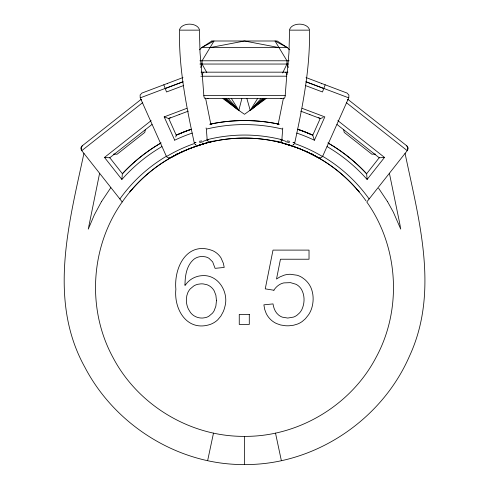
<?xml version="1.0" encoding="UTF-8"?>
<svg xmlns="http://www.w3.org/2000/svg" width="489" height="489" viewBox="0 0 489 489"><rect width="100%" height="100%" fill="white"/><g stroke="black" fill="none" stroke-linecap="round" stroke-linejoin="round"><path stroke-width="0.73" d="M161.908 146.596A165.441 164.163 51.7 0 0 124.658 176.413L121.883 179.463L122.336 173.882M285.234 72.28A3.649 1.381 90 0 1 286.707 76.198L285.197 95.569L203.84 95.569L202.379 76.186M287.049 74.744L288.981 52.537L289.549 30.141L309.464 30.141C310.277 68.179 302.764 105.63 294.806 142.623M176.229 135.337L175.74 137.018M289.567 29.646C291.896 22.305 307.11 22.323 309.464 29.646M179.536 29.646C181.89 22.323 197.104 22.305 199.433 29.646M283.455 98.026L278.082 124.719M83.925 153.399C69.022 223.235 47.708 300.423 84.915 367.325C115.227 425.473 178.638 465.106 244.5 464.55C314.543 465.204 381.634 420.222 409.434 356.23C439.599 291.261 418.761 219.579 405.075 153.399M99.603 173.277L88.258 229.127L94.371 214.793L101.504 201.566M145.38 129.548L144.781 132.385L117.109 154.212L113.491 154.114M207.636 460.656L213.491 433.126M130.575 190.496L129.872 191.926L131.914 189.524M266.028 98.644L244.518 114.298L238.821 110.373L241.829 98.674M186.829 108.338L164.176 116.895L174.665 140.05M318.339 157.709L319.152 157.923L317.893 157.495A148.161 147.244 20.7 0 0 297.159 147.794L297.281 147.47M303.229 131.724L303.382 131.309L312.777 135.184A165.716 164.775 20.7 0 0 297.508 129.212M309.714 114.548L309.83 114.224M321.316 83.808L321.475 83.387M325.185 84.793L322.471 91.975L305.448 85.544M200.71 67.531L202.073 64.041L202.073 60.783L214.029 40.997L201.737 47.592L199.616 49.792M348.798 97.696L348.895 95.055L347.062 93.063L306.028 77.555M312.771 135.202L320.216 118.509L300.674 111.131M296.817 133.1A162.165 161.205 20.7 0 1 311.2 138.76L314.403 140.239L324.824 116.895L302.171 108.338M322.844 155.863L348.73 97.855L306.096 81.761M282.648 72.953L286.964 64.041L286.964 60.783L275.007 40.997L287.3 47.592L289.421 49.792M101.504 201.566L110.783 187.715M246.933 98.674L250.215 110.373L257.74 98.313M178.296 153.68L172.421 156.749A151.199 149.976 51.7 0 0 123.081 200.741L122.226 201.951C90.379 246.762 86.663 309.323 113.026 357.569C138.045 405.35 190.582 436.818 244.5 436.365C298.418 436.818 350.955 405.35 375.974 357.569C402.331 309.329 398.633 246.756 366.768 201.963L407.276 150.606L407.93 147.861L406.671 145.734L347.844 99.334M347.428 99.866L347.71 99.505M327.862 142.898A168.907 167.654 -51.7 0 1 366.603 173.772L379.207 157.739M327.092 146.596A165.441 164.163 -51.7 0 1 364.342 176.413L367.117 179.463L384.501 157.421L337.844 120.624M293.143 144.94L294.256 143.913M265.014 98.546L250.215 110.373L260.869 98.717M293.755 144.487L293.125 144.952M170.319 117.605L169.078 118.399M263.907 98.509L250.215 110.373L262.819 98.411M182.849 151.364L182.03 151.902A149.09 149.09 0 0 1 201.951 144.383L201.199 144.518M250.215 110.373L253.057 107.904M141.156 99.334L82.329 145.734L81.076 147.825L81.724 150.606L122.219 201.945M142.739 102.574L81.767 150.661A3.527 3.527 0 0 1 82.354 145.716M121.883 179.463L104.499 157.421L151.156 120.624M109.768 157.751L151.987 124.457M206.486 142.91L191.841 147.794A148.161 147.244 -20.7 0 0 171.107 157.495L170.692 157.696M182.452 151.663L177.868 153.894M206.279 143.039L205.392 143.283M175.3 155.202L175.728 154.982M206.126 143.124L205.667 143.21M175.942 154.872L176.37 154.652M176.578 154.542L177.006 154.322M177.22 154.212L177.654 153.998M174.597 140.239L177.8 138.754A162.165 161.205 -20.7 0 1 192.183 133.1M323.241 117.531L320.399 118.509M191.205 129.31A165.747 164.811 -20.7 0 0 185.618 131.309L176.223 135.184A165.716 164.775 -20.7 0 1 191.492 129.212M182.972 77.555L141.902 93.075L140.123 95.013L140.202 97.696M182.904 81.761L140.27 97.855L166.156 155.863M165.233 88.552L182.972 81.859M183.552 85.544L166.529 91.975L163.815 84.793M188.326 111.131L168.76 118.521L176.229 135.202M198.821 145.233L199.31 145.08M199.28 145.086L201.664 144.353M178.014 153.772L177.269 153.919M200.716 144.64L201.058 144.53M201.529 144.389L202.085 144.224M201.865 144.292L202.238 144.182M202.177 144.2L203.137 143.919M202.336 144.151L202.654 144.059M203.021 143.949L203.412 143.839M203.302 143.87L204.439 143.546M204.011 143.668L204.616 143.497M204.329 143.577L205.142 143.356M205.441 143.387L205.472 143.381A148.204 147.287 -20.7 0 0 171.107 157.495M204.885 143.424L205.319 143.308M208.277 139.848L203.748 141.021M206.01 143.118L206.706 142.935M206.364 143.026L207.134 142.825M206.951 142.874L207.831 142.647M207.226 142.8L208.827 142.397M208.864 142.385L209.39 142.256A147.336 145.795 0 0 1 279.635 142.287L280.209 142.403M209.182 142.311L209.647 142.195M209.573 142.213L209.934 142.128M206.419 139.298L207.122 139.133L206.364 129.102A161.15 159.542 0 0 1 282.666 129.133L281.915 139.139L282.618 139.31M209.885 142.14L210.563 141.981M210.447 142.006L210.832 141.914M210.612 141.969L213.614 141.303A147.739 146.199 0 0 1 275.423 141.309L278.388 141.969M210.521 124.059L211.389 123.882A165.209 163.626 0 0 1 277.648 123.888L278.516 124.065M210.032 47.592L244.518 40.997L279.005 47.592M294.623 142.69L294.201 142.727M109.64 157.788L105.147 157.501M169.781 157.929C171.272 157.8 166.883 158.271 166.535 156.517A151.614 150.722 -20.7 0 1 194.53 143.479M384.452 157.427L379.36 157.788M288.492 144.499L288.052 144.53L288.62 144.744M375.509 154.114L371.891 154.212L344.219 132.385L343.62 129.548M199.897 60.783L289.14 60.783M199.897 64.041L288.412 64.041M201.077 72.164L287.96 72.164M200.857 76.229L286.658 76.186M205.264 98.595L283.736 98.595M200.912 144.53L200.508 144.499M194.799 142.727L194.377 142.69M306.181 151.388L306.97 151.902A149.09 149.09 0 0 0 287.049 144.383L288.015 144.53L287.239 144.322M319.329 157.941L321.09 157.635L322.465 156.517A151.614 150.722 20.7 0 0 294.47 143.479M287.868 144.524L288.198 144.61M311.731 153.919L310.662 153.65L311.132 153.894M104.946 157.476L104.548 157.427M273.913 290.234L265.246 288.865L273.003 250.105L309.024 250.105L309.024 259.225L280.454 259.225L276.511 279.03L279.849 276.951L284.133 275.185A21.657 21.657 0 0 1 290.35 274.274L297.123 275.24A20.746 20.746 0 0 1 302.123 277.526L304.836 279.537A24.853 24.853 0 0 1 307.33 282.025L308.082 282.929A22.58 22.58 0 0 1 311.041 287.917C313.724 294.372 313.736 301.792 311.658 308.412A26.706 26.706 0 0 1 308.626 314.69L305.38 318.761L302.275 321.456A21.981 21.981 0 0 1 297.563 324.042L293.596 325.228L289.268 325.766A33.454 33.454 0 0 1 285.27 325.717L280.668 324.996L276.529 323.559A21.296 21.296 0 0 1 271.199 320.063A22.219 22.219 0 0 1 269.683 318.565A21.155 21.155 0 0 1 266.169 313.382L264.677 309.341L263.883 304.83L273.003 303.913C273.626 308.015 275.185 312.239 278.486 314.934A13.093 13.093 0 0 0 282.385 317.165L287.77 318.052L293.528 317.086A14.303 14.303 0 0 0 297.031 315.209L299.464 313.003A16.375 16.375 0 0 0 301.86 309.519C304.757 303.351 304.904 295.613 301.579 289.574A14.432 14.432 0 0 0 299.14 286.517A13.631 13.631 0 0 0 295.992 284.274L290.503 282.642L283.852 282.899A14.279 14.279 0 0 0 279.5 284.629A16.632 16.632 0 0 0 273.895 290.228M168.613 118.515L164.225 116.914M278.168 141.914L278.651 142.03M278.608 142.018L279.115 142.14M279.066 142.128L279.58 142.25M280.026 142.36L281.047 142.617M280.527 142.482L297.159 147.794M281.334 142.69L281.902 142.831M285.252 141.021L280.723 139.848M281.945 142.843L283.217 143.179M282.465 142.977L287.636 144.438M283.858 143.356L284.207 143.448M283.999 143.393L284.384 143.497M283.528 143.381L283.559 143.387A148.204 147.287 20.7 0 1 317.893 157.495M284.561 143.546L284.885 143.638M285.387 143.778L285.05 143.687M285.539 143.821L285.863 143.919M288.455 144.689L288.944 144.842M289.378 144.976L289.69 145.08M289.61 145.05L290.111 145.209M306.028 81.859L323.767 88.552M319.922 118.399L318.681 117.605M306.579 151.688L316.579 156.749A151.199 149.976 -51.7 0 1 365.919 200.741L365.974 200.814M311.78 154.212L312.422 154.542M312.63 154.652L313.058 154.872M313.272 154.982L313.7 155.202M282.483 142.892L282.116 142.599M223.008 98.644L238.821 110.373L231.297 98.313M194.744 143.913L195.875 144.952M195.245 144.487L195.857 144.94M346.261 102.574L407.233 150.661A3.527 3.527 0 0 0 406.646 145.716M337.013 124.457L379.232 157.751M224.023 98.546L238.821 110.373L228.314 98.521M225.129 98.509L238.821 110.373L226.218 98.411M235.979 107.904L238.821 110.373M357.086 189.524L359.146 191.951L358.425 190.496M141.29 99.505L141.572 99.866M109.793 157.739L122.409 173.736A168.907 167.654 51.7 0 1 161.138 142.898M378.633 188.271L387.496 201.566M387.496 201.566L393.199 211.896M202.073 64.041L206.774 72.506M393.419 212.33L400.742 229.127L399.788 223.748M286.964 64.041L288.327 67.531M167.525 83.387L167.684 83.808M179.17 114.224L179.286 114.548M185.618 131.309L185.771 131.724M191.719 147.47L191.841 147.794M314.384 140.19L312.777 135.355M366.664 173.882L367.117 179.463M275.509 433.126L281.364 460.656M389.397 173.277L399.721 223.387M210.918 124.719L205.545 98.026M194.194 142.623C186.223 105.63 178.742 68.179 179.518 30.141L199.433 30.141L200.019 52.537L201.951 74.744M244.5 436.384L244.5 464.532M281.206 98.485A3.649 1.394 -90 0 1 280.943 98.466M208.057 98.466A3.649 1.394 90 0 1 207.794 98.485M285.221 95.624A3.729 1.412 90 0 1 283.773 98.515M205.264 98.515A3.729 1.412 -90 0 1 203.815 95.624M202.33 76.198A3.649 1.381 -90 0 1 203.803 72.28M211.896 124.053A3.716 1.455 76.6 0 0 211.407 123.955A3.716 1.473 78.6 0 1 211.884 123.974M277.165 123.98A3.716 1.473 -78.6 0 1 277.63 123.968A3.716 1.455 -76.6 0 0 277.159 124.053M209.616 124.273A164.793 163.216 0 0 1 279.421 124.279M282.77 128.039A3.667 1.369 -84.3 0 1 282.734 128.601M206.187 128.595A3.667 1.467 76.9 0 1 206.077 127.922M209.323 141.963A3.692 1.565 87 0 1 208.644 142.305M200.38 144.628A3.674 3.392 72.7 0 1 199.255 144.842M280.399 141.969A3.692 1.473 -76.3 0 1 279.653 142.213M289.732 144.854A3.674 3.392 -72.7 0 1 288.657 144.64M281.957 139.781A3.692 1.565 -87 0 1 279.714 141.975M207.226 139.689A150.795 149.286 0 0 1 281.811 139.695M209.378 142.207A3.692 1.473 76.3 0 1 207.275 139.616M212.171 141.07A3.729 3.441 77 0 1 210.502 141.908M213.595 141.193A3.674 1.473 76.5 0 0 213.993 141.07A3.674 1.461 78.1 0 1 213.595 141.211M278.528 141.914A3.729 3.441 -76.9 0 1 276.829 141.052M122.415 173.736A168.167 167.434 51.7 0 1 160.753 143.112M119.872 198.968A154.665 153.467 51.7 0 1 166.682 156.077M131.92 189.524A150.209 149.524 51.7 0 1 175.093 155.325M177.201 153.754A4.456 2.989 63 0 1 176.731 153.839M178.76 134.072A166.712 166.712 0 0 1 191.254 129.292M297.746 129.292A166.712 166.712 0 0 1 310.24 134.072M203.448 141.602A16.418 1.204 -15.1 0 1 199.598 142.586M195.178 142.574A14.658 0.703 -7 0 1 194.885 142.574M196.04 142.635A8.521 0.477 -8.5 0 1 195.025 142.684M201.712 140.905A8.447 0.617 -10.2 0 1 199.249 141.309M289.402 142.586A16.418 1.204 15.1 0 1 285.552 141.602M294.115 142.574A14.658 0.703 7 0 1 293.822 142.574M293.975 142.684A8.521 0.477 8.5 0 1 292.96 142.635M289.751 141.309A8.447 0.617 10.2 0 1 287.287 140.905M297.795 129.31A165.747 164.811 20.7 0 1 303.382 131.309M328.247 143.112A168.167 167.434 -51.7 0 1 366.585 173.736M322.318 156.077A154.665 153.467 -51.7 0 1 369.128 198.968M313.907 155.325A150.209 149.524 -51.7 0 1 357.08 189.524M312.269 153.839A4.456 2.977 -63 0 1 311.799 153.754M185.013 284.237L184.989 285.625C187.733 281.346 191.969 278.045 196.859 276.603A21.779 21.779 0 0 1 201.988 275.68C218.228 274.164 229.2 292.312 224.812 306.896A28.289 28.289 0 0 1 223.235 311.701L220.851 316.108L217.807 319.739A21.082 21.082 0 0 1 214.121 322.563A21.73 21.73 0 0 1 209.915 324.537C187.14 331.835 173.76 309.592 175.869 289.201C173.754 267.232 187.244 240.704 212.703 250.68A18.937 18.937 0 0 1 217.409 253.712A18.869 18.869 0 0 1 221.028 257.966L223.363 263.296L224.207 267.434L215.087 268.345L212.648 261.859L209.06 258.363A11.864 11.864 0 0 0 205.582 256.878L202.99 256.505A15.385 15.385 0 0 0 201.211 256.529A13.875 13.875 0 0 0 194.292 258.95C186.78 264.922 185.111 275.197 185.013 284.237M216.456 300.564L215.869 306.151L214.115 310.784A14.829 14.829 0 0 1 212.293 313.351L208.882 316.218A12.69 12.69 0 0 1 205.618 317.593L202.721 318.033A14.756 14.756 0 0 1 194.054 315.802A14.346 14.346 0 0 1 190.514 312.557L188.418 309.158A21.198 21.198 0 0 1 186.346 300.057L186.792 295.79L187.764 292.77A14.572 14.572 0 0 1 190.258 288.895L193.754 285.967A14.144 14.144 0 0 1 197.807 284.286L200.808 283.871A18.441 18.441 0 0 1 203.216 283.92L206.92 284.708A13.136 13.136 0 0 1 210.716 286.805L211.279 287.275A14.432 14.432 0 0 1 212.843 288.895A14.04 14.04 0 0 1 214.145 290.772L215.875 295.203L216.456 300.564M211.865 40.997L201.737 47.592L287.3 47.592L277.171 40.997L211.865 40.997M249.286 314.403L239.255 314.403L239.255 324.433L249.286 324.433L249.286 314.403M275.044 141.028A3.674 1.461 -78.1 0 0 275.441 141.217A3.674 1.473 -76.5 0 1 275.032 141.07"/></g></svg>
